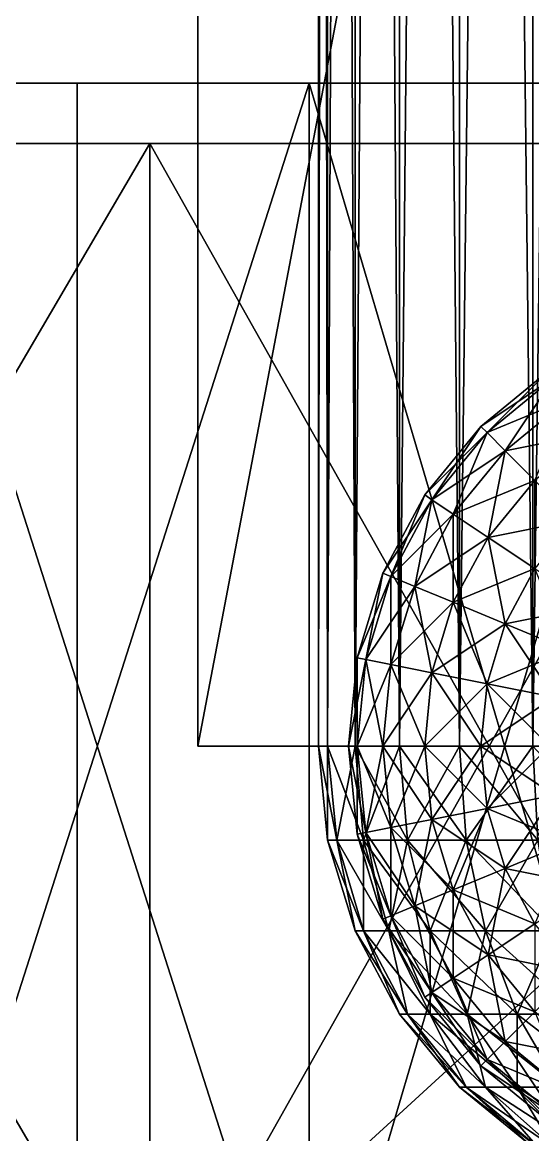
# Model space of a CAD drawing. Header units: millimetres. Extents: x -510 to 550, y -577 to 577.
# Drawn here: x 19.18 to 36.11, y -502.89 to -465.98 of the extents above; entities that cross this region are included whole.
import ezdxf

# ---------------------------------------------------------------- set-up
doc = ezdxf.new("R2010")
doc.units = ezdxf.units.MM
for name, color, linetype, true_color in [('mid_right_caster_housing', 7, 'Continuous', 0x5c6b75), ('middle_right_support_collision', 7, 'Continuous', 0x5c6b75), ('structure_right_middle_bridge', 7, 'Continuous', 0x5c6b75), ('structure_right_middle_kingpin', 7, 'Continuous', 0x5c6b75), ('wheel_mid_right_visual_0', 7, 'Continuous', 0x14171a), ('wheel_mid_right_visual_1', 7, 'Continuous', 0x7a858c)]:
    doc.layers.add(name, color=color, linetype=linetype, true_color=true_color)

msp = doc.modelspace()

# ---------------------------------------------------------------- linework, layer by layer
at = {"layer": 'mid_right_caster_housing', "true_color": 0x5c6b75}
for points in [[(21, -512, -138), (69, -468, -138), (69, -512, -138)], [(21, -512, -138), (21, -468, -138), (69, -468, -138)], [(21, -512, -82), (69, -512, -82), (69, -468, -82)], [(21, -512, -82), (69, -468, -82), (21, -468, -82)], [(69, -468, -138), (21, -468, -138), (21, -468, -82)], [(69, -468, -138), (21, -468, -82), (69, -468, -82)], [(21, -468, -138), (21, -512, -138), (21, -512, -82)], [(21, -468, -138), (21, -512, -82), (21, -468, -82)]]:
    msp.add_3dface(points, dxfattribs=at)
at = {"layer": 'middle_right_support_collision', "true_color": 0x5c6b75}
for points in [[(25, -490, -122.5), (65, -280, -122.5), (65, -490, -122.5)], [(25, -490, -122.5), (25, -280, -122.5), (65, -280, -122.5)], [(25, -490, -97.5), (65, -490, -97.5), (65, -280, -97.5)], [(25, -490, -97.5), (65, -280, -97.5), (25, -280, -97.5)], [(25, -280, -122.5), (25, -490, -122.5), (25, -490, -97.5)], [(25, -280, -122.5), (25, -490, -97.5), (25, -280, -97.5)], [(25, -490, -122.5), (65, -490, -122.5), (65, -490, -97.5)], [(25, -490, -122.5), (65, -490, -97.5), (25, -490, -97.5)]]:
    msp.add_3dface(points, dxfattribs=at)
at = {"layer": 'structure_right_middle_bridge', "true_color": 0x5c6b75}
for points in [[(29.307, -490, -113.121), (29, -490, -110), (29, -280, -110)], [(29.307, -490, -113.121), (29, -280, -110), (29.307, -280, -113.121)], [(29, -490, -110), (29.307, -490, -106.879), (29.307, -280, -106.879)], [(29, -490, -110), (29.307, -280, -106.879), (29, -280, -110)], [(30.218, -490, -116.123), (29.307, -490, -113.121), (29.307, -280, -113.121)], [(30.218, -490, -116.123), (29.307, -280, -113.121), (30.218, -280, -116.123)], [(29.307, -490, -106.879), (30.218, -490, -103.877), (30.218, -280, -103.877)], [(29.307, -490, -106.879), (30.218, -280, -103.877), (29.307, -280, -106.879)], [(31.696, -490, -118.889), (30.218, -490, -116.123), (30.218, -280, -116.123)], [(31.696, -490, -118.889), (30.218, -280, -116.123), (31.696, -280, -118.889)], [(30.218, -490, -103.877), (31.696, -490, -101.111), (31.696, -280, -101.111)], [(30.218, -490, -103.877), (31.696, -280, -101.111), (30.218, -280, -103.877)], [(33.686, -490, -121.314), (31.696, -490, -118.889), (31.696, -280, -118.889)], [(33.686, -490, -121.314), (31.696, -280, -118.889), (33.686, -280, -121.314)], [(31.696, -490, -101.111), (33.686, -490, -98.686), (33.686, -280, -98.686)], [(31.696, -490, -101.111), (33.686, -280, -98.686), (31.696, -280, -101.111)], [(36.111, -490, -123.304), (33.686, -490, -121.314), (33.686, -280, -121.314)], [(36.111, -490, -123.304), (33.686, -280, -121.314), (36.111, -280, -123.304)], [(33.686, -490, -98.686), (36.111, -490, -96.696), (36.111, -280, -96.696)], [(33.686, -490, -98.686), (36.111, -280, -96.696), (33.686, -280, -98.686)], [(38.877, -490, -124.782), (36.111, -490, -123.304), (36.111, -280, -123.304)], [(38.877, -490, -124.782), (36.111, -280, -123.304), (38.877, -280, -124.782)], [(36.111, -490, -96.696), (38.877, -490, -95.218), (38.877, -280, -95.218)], [(36.111, -490, -96.696), (38.877, -280, -95.218), (36.111, -280, -96.696)], [(29.609, -493.121, -113.061), (29.307, -493.121, -110), (29, -490, -110)], [(29.609, -493.121, -113.061), (29, -490, -110), (29.307, -490, -113.121)], [(29.307, -493.121, -110), (29.307, -490, -106.879), (29, -490, -110)], [(30.502, -493.121, -116.005), (29.609, -493.121, -113.061), (29.307, -490, -113.121)], [(30.502, -493.121, -116.005), (29.307, -490, -113.121), (30.218, -490, -116.123)], [(29.307, -493.121, -110), (29.609, -493.121, -106.939), (29.307, -490, -106.879)], [(29.609, -493.121, -106.939), (30.218, -490, -103.877), (29.307, -490, -106.879)], [(29.609, -493.121, -106.939), (30.502, -493.121, -103.995), (30.218, -490, -103.877)], [(31.952, -493.121, -118.718), (30.502, -493.121, -116.005), (30.218, -490, -116.123)], [(31.952, -493.121, -118.718), (30.218, -490, -116.123), (31.696, -490, -118.889)], [(30.502, -493.121, -103.995), (31.696, -490, -101.111), (30.218, -490, -103.877)], [(30.502, -493.121, -103.995), (31.952, -493.121, -101.282), (31.696, -490, -101.111)], [(33.904, -493.121, -121.096), (31.952, -493.121, -118.718), (31.696, -490, -118.889)], [(33.904, -493.121, -121.096), (31.696, -490, -118.889), (33.686, -490, -121.314)], [(31.952, -493.121, -101.282), (33.686, -490, -98.686), (31.696, -490, -101.111)], [(31.952, -493.121, -101.282), (33.904, -493.121, -98.904), (33.686, -490, -98.686)], [(36.282, -493.121, -123.048), (33.904, -493.121, -121.096), (33.686, -490, -121.314)], [(36.282, -493.121, -123.048), (33.686, -490, -121.314), (36.111, -490, -123.304)], [(33.904, -493.121, -98.904), (36.111, -490, -96.696), (33.686, -490, -98.686)], [(33.904, -493.121, -98.904), (36.282, -493.121, -96.952), (36.111, -490, -96.696)], [(38.995, -493.121, -124.498), (36.282, -493.121, -123.048), (36.111, -490, -123.304)], [(38.995, -493.121, -124.498), (36.111, -490, -123.304), (38.877, -490, -124.782)], [(36.282, -493.121, -96.952), (38.877, -490, -95.218), (36.111, -490, -96.696)], [(30.502, -496.123, -112.884), (30.218, -496.123, -110), (29.307, -493.121, -110)], [(30.502, -496.123, -112.884), (29.307, -493.121, -110), (29.609, -493.121, -113.061)], [(30.218, -496.123, -110), (29.609, -493.121, -106.939), (29.307, -493.121, -110)], [(31.343, -496.123, -115.657), (30.502, -496.123, -112.884), (29.609, -493.121, -113.061)], [(31.343, -496.123, -115.657), (29.609, -493.121, -113.061), (30.502, -493.121, -116.005)], [(30.218, -496.123, -110), (30.502, -496.123, -107.116), (29.609, -493.121, -106.939)], [(30.502, -496.123, -107.116), (30.502, -493.121, -103.995), (29.609, -493.121, -106.939)], [(32.709, -496.123, -118.212), (31.343, -496.123, -115.657), (30.502, -493.121, -116.005)], [(32.709, -496.123, -118.212), (30.502, -493.121, -116.005), (31.952, -493.121, -118.718)], [(30.502, -496.123, -107.116), (31.343, -496.123, -104.343), (30.502, -493.121, -103.995)], [(31.343, -496.123, -104.343), (31.952, -493.121, -101.282), (30.502, -493.121, -103.995)], [(31.343, -496.123, -104.343), (32.709, -496.123, -101.788), (31.952, -493.121, -101.282)], [(34.547, -496.123, -120.453), (32.709, -496.123, -118.212), (31.952, -493.121, -118.718)], [(34.547, -496.123, -120.453), (31.952, -493.121, -118.718), (33.904, -493.121, -121.096)], [(32.709, -496.123, -101.788), (33.904, -493.121, -98.904), (31.952, -493.121, -101.282)], [(32.709, -496.123, -101.788), (34.547, -496.123, -99.547), (33.904, -493.121, -98.904)], [(36.788, -496.123, -122.291), (34.547, -496.123, -120.453), (33.904, -493.121, -121.096)], [(36.788, -496.123, -122.291), (33.904, -493.121, -121.096), (36.282, -493.121, -123.048)], [(34.547, -496.123, -99.547), (36.282, -493.121, -96.952), (33.904, -493.121, -98.904)], [(34.547, -496.123, -99.547), (36.788, -496.123, -97.709), (36.282, -493.121, -96.952)], [(31.952, -498.889, -112.595), (31.696, -498.889, -110), (30.218, -496.123, -110)], [(31.952, -498.889, -112.595), (30.218, -496.123, -110), (30.502, -496.123, -112.884)], [(31.696, -498.889, -110), (30.502, -496.123, -107.116), (30.218, -496.123, -110)], [(32.709, -498.889, -115.091), (31.952, -498.889, -112.595), (30.502, -496.123, -112.884)], [(32.709, -498.889, -115.091), (30.502, -496.123, -112.884), (31.343, -496.123, -115.657)], [(31.696, -498.889, -110), (31.952, -498.889, -107.405), (30.502, -496.123, -107.116)], [(31.952, -498.889, -107.405), (31.343, -496.123, -104.343), (30.502, -496.123, -107.116)], [(33.939, -498.889, -117.391), (32.709, -498.889, -115.091), (31.343, -496.123, -115.657)], [(33.939, -498.889, -117.391), (31.343, -496.123, -115.657), (32.709, -496.123, -118.212)], [(31.952, -498.889, -107.405), (32.709, -498.889, -104.909), (31.343, -496.123, -104.343)], [(32.709, -498.889, -104.909), (32.709, -496.123, -101.788), (31.343, -496.123, -104.343)], [(35.593, -498.889, -119.407), (33.939, -498.889, -117.391), (32.709, -496.123, -118.212)], [(35.593, -498.889, -119.407), (32.709, -496.123, -118.212), (34.547, -496.123, -120.453)], [(32.709, -498.889, -104.909), (33.939, -498.889, -102.609), (32.709, -496.123, -101.788)], [(33.939, -498.889, -102.609), (34.547, -496.123, -99.547), (32.709, -496.123, -101.788)], [(33.939, -498.889, -102.609), (35.593, -498.889, -100.593), (34.547, -496.123, -99.547)], [(37.609, -498.889, -121.061), (35.593, -498.889, -119.407), (34.547, -496.123, -120.453)], [(37.609, -498.889, -121.061), (34.547, -496.123, -120.453), (36.788, -496.123, -122.291)], [(35.593, -498.889, -100.593), (36.788, -496.123, -97.709), (34.547, -496.123, -99.547)], [(35.593, -498.889, -100.593), (37.609, -498.889, -98.939), (36.788, -496.123, -97.709)], [(33.904, -501.314, -112.207), (33.686, -501.314, -110), (31.696, -498.889, -110)], [(33.904, -501.314, -112.207), (31.696, -498.889, -110), (31.952, -498.889, -112.595)], [(33.686, -501.314, -110), (31.952, -498.889, -107.405), (31.696, -498.889, -110)], [(34.547, -501.314, -114.33), (33.904, -501.314, -112.207), (31.952, -498.889, -112.595)], [(34.547, -501.314, -114.33), (31.952, -498.889, -112.595), (32.709, -498.889, -115.091)], [(33.686, -501.314, -110), (33.904, -501.314, -107.793), (31.952, -498.889, -107.405)], [(33.904, -501.314, -107.793), (32.709, -498.889, -104.909), (31.952, -498.889, -107.405)], [(35.593, -501.314, -116.286), (34.547, -501.314, -114.33), (32.709, -498.889, -115.091)], [(35.593, -501.314, -116.286), (32.709, -498.889, -115.091), (33.939, -498.889, -117.391)], [(33.904, -501.314, -107.793), (34.547, -501.314, -105.67), (32.709, -498.889, -104.909)], [(34.547, -501.314, -105.67), (33.939, -498.889, -102.609), (32.709, -498.889, -104.909)], [(37, -501.314, -118), (35.593, -501.314, -116.286), (33.939, -498.889, -117.391)], [(37, -501.314, -118), (33.939, -498.889, -117.391), (35.593, -498.889, -119.407)], [(34.547, -501.314, -105.67), (35.593, -501.314, -103.714), (33.939, -498.889, -102.609)], [(35.593, -501.314, -103.714), (35.593, -498.889, -100.593), (33.939, -498.889, -102.609)], [(38.714, -501.314, -119.407), (37, -501.314, -118), (35.593, -498.889, -119.407)], [(38.714, -501.314, -119.407), (35.593, -498.889, -119.407), (37.609, -498.889, -121.061)], [(35.593, -501.314, -103.714), (37, -501.314, -102), (35.593, -498.889, -100.593)], [(37, -501.314, -102), (37.609, -498.889, -98.939), (35.593, -498.889, -100.593)], [(36.282, -503.304, -111.734), (36.111, -503.304, -110), (33.686, -501.314, -110)], [(36.282, -503.304, -111.734), (33.686, -501.314, -110), (33.904, -501.314, -112.207)], [(36.111, -503.304, -110), (33.904, -501.314, -107.793), (33.686, -501.314, -110)], [(36.788, -503.304, -113.402), (36.282, -503.304, -111.734), (33.904, -501.314, -112.207)], [(36.788, -503.304, -113.402), (33.904, -501.314, -112.207), (34.547, -501.314, -114.33)], [(36.111, -503.304, -110), (36.282, -503.304, -108.266), (33.904, -501.314, -107.793)], [(36.282, -503.304, -108.266), (34.547, -501.314, -105.67), (33.904, -501.314, -107.793)], [(37.609, -503.304, -114.939), (36.788, -503.304, -113.402), (34.547, -501.314, -114.33)], [(37.609, -503.304, -114.939), (34.547, -501.314, -114.33), (35.593, -501.314, -116.286)], [(36.282, -503.304, -108.266), (36.788, -503.304, -106.598), (34.547, -501.314, -105.67)], [(36.788, -503.304, -106.598), (35.593, -501.314, -103.714), (34.547, -501.314, -105.67)], [(38.714, -503.304, -116.286), (37.609, -503.304, -114.939), (35.593, -501.314, -116.286)], [(38.714, -503.304, -116.286), (35.593, -501.314, -116.286), (37, -501.314, -118)], [(36.788, -503.304, -106.598), (37.609, -503.304, -105.061), (35.593, -501.314, -103.714)], [(37.609, -503.304, -105.061), (37, -501.314, -102), (35.593, -501.314, -103.714)]]:
    msp.add_3dface(points, dxfattribs=at)
at = {"layer": 'structure_right_middle_kingpin', "true_color": 0x5c6b75}
for points in [[(34.597, -479.597, -87.074), (36.666, -477.528, -90), (34.393, -479.393, -90)], [(34.393, -479.393, -90), (36.666, -477.528, -90), (36.666, -477.528, -145)], [(34.393, -479.393, -90), (36.666, -477.528, -145), (34.393, -479.393, -145)], [(34.393, -479.393, -145), (36.666, -477.528, -145), (36.827, -477.768, -147.926)], [(34.597, -479.597, -87.074), (36.827, -477.768, -87.074), (36.666, -477.528, -90)], [(34.393, -479.393, -145), (36.827, -477.768, -147.926), (34.597, -479.597, -147.926)], [(35.201, -480.201, -84.26), (36.827, -477.768, -87.074), (34.597, -479.597, -87.074)], [(34.597, -479.597, -147.926), (36.827, -477.768, -147.926), (37.301, -478.477, -150.74)], [(35.201, -480.201, -84.26), (37.301, -478.477, -84.26), (36.827, -477.768, -87.074)], [(34.597, -479.597, -147.926), (37.301, -478.477, -150.74), (35.201, -480.201, -150.74)], [(36.181, -481.181, -81.666), (37.301, -478.477, -84.26), (35.201, -480.201, -84.26)], [(35.201, -480.201, -150.74), (37.301, -478.477, -150.74), (38.071, -479.63, -153.334)], [(32.768, -481.827, -87.074), (34.393, -479.393, -90), (32.528, -481.666, -90)], [(32.528, -481.666, -90), (34.393, -479.393, -90), (34.393, -479.393, -145)], [(32.528, -481.666, -90), (34.393, -479.393, -145), (32.528, -481.666, -145)], [(32.528, -481.666, -145), (34.393, -479.393, -145), (34.597, -479.597, -147.926)], [(32.768, -481.827, -87.074), (34.597, -479.597, -87.074), (34.393, -479.393, -90)], [(32.528, -481.666, -145), (34.597, -479.597, -147.926), (32.768, -481.827, -147.926)], [(33.477, -482.301, -84.26), (34.597, -479.597, -87.074), (32.768, -481.827, -87.074)], [(32.768, -481.827, -147.926), (34.597, -479.597, -147.926), (35.201, -480.201, -150.74)], [(33.477, -482.301, -84.26), (35.201, -480.201, -84.26), (34.597, -479.597, -87.074)], [(35.201, -480.201, -150.74), (38.071, -479.63, -153.334), (36.181, -481.181, -153.334)], [(32.768, -481.827, -147.926), (35.201, -480.201, -150.74), (33.477, -482.301, -150.74)], [(34.63, -483.071, -81.666), (35.201, -480.201, -84.26), (33.477, -482.301, -84.26)], [(33.477, -482.301, -150.74), (35.201, -480.201, -150.74), (36.181, -481.181, -153.334)], [(34.63, -483.071, -81.666), (36.181, -481.181, -81.666), (35.201, -480.201, -84.26)], [(33.477, -482.301, -150.74), (36.181, -481.181, -153.334), (34.63, -483.071, -153.334)], [(36.181, -484.107, -79.393), (36.181, -481.181, -81.666), (34.63, -483.071, -81.666)], [(34.63, -483.071, -153.334), (36.181, -481.181, -153.334), (37.5, -482.5, -155.607)], [(31.408, -484.37, -87.074), (32.528, -481.666, -90), (31.142, -484.26, -90)], [(31.142, -484.26, -90), (32.528, -481.666, -90), (32.528, -481.666, -145)], [(31.142, -484.26, -90), (32.528, -481.666, -145), (31.142, -484.26, -145)], [(31.142, -484.26, -145), (32.528, -481.666, -145), (32.768, -481.827, -147.926)], [(31.408, -484.37, -87.074), (32.768, -481.827, -87.074), (32.528, -481.666, -90)], [(31.142, -484.26, -145), (32.768, -481.827, -147.926), (31.408, -484.37, -147.926)], [(32.197, -484.697, -84.26), (32.768, -481.827, -87.074), (31.408, -484.37, -87.074)], [(31.408, -484.37, -147.926), (32.768, -481.827, -147.926), (33.477, -482.301, -150.74)], [(32.197, -484.697, -84.26), (33.477, -482.301, -84.26), (32.768, -481.827, -87.074)], [(31.408, -484.37, -147.926), (33.477, -482.301, -150.74), (32.197, -484.697, -150.74)], [(33.477, -485.227, -81.666), (33.477, -482.301, -84.26), (32.197, -484.697, -84.26)], [(32.197, -484.697, -150.74), (33.477, -482.301, -150.74), (34.63, -483.071, -153.334)], [(33.477, -485.227, -81.666), (34.63, -483.071, -81.666), (33.477, -482.301, -84.26)], [(34.63, -483.071, -153.334), (37.5, -482.5, -155.607), (36.181, -484.107, -155.607)], [(32.197, -484.697, -150.74), (34.63, -483.071, -153.334), (33.477, -485.227, -153.334)], [(35.201, -485.941, -79.393), (34.63, -483.071, -81.666), (33.477, -485.227, -81.666)], [(33.477, -485.227, -153.334), (34.63, -483.071, -153.334), (36.181, -484.107, -155.607)], [(35.201, -485.941, -79.393), (36.181, -484.107, -79.393), (34.63, -483.071, -81.666)], [(30.571, -487.13, -87.074), (31.142, -484.26, -90), (30.288, -487.074, -90)], [(30.288, -487.074, -90), (31.142, -484.26, -90), (31.142, -484.26, -145)], [(30.288, -487.074, -90), (31.142, -484.26, -145), (30.288, -487.074, -145)], [(30.288, -487.074, -145), (31.142, -484.26, -145), (31.408, -484.37, -147.926)], [(30.571, -487.13, -87.074), (31.408, -484.37, -87.074), (31.142, -484.26, -90)], [(33.477, -485.227, -153.334), (36.181, -484.107, -155.607), (35.201, -485.941, -155.607)], [(37.301, -486.811, -77.528), (36.181, -484.107, -79.393), (35.201, -485.941, -79.393)], [(35.201, -485.941, -155.607), (36.181, -484.107, -155.607), (38.071, -485.37, -157.472)], [(30.288, -487.074, -145), (31.408, -484.37, -147.926), (30.571, -487.13, -147.926)], [(31.408, -487.296, -84.26), (31.408, -484.37, -87.074), (30.571, -487.13, -87.074)], [(30.571, -487.13, -147.926), (31.408, -484.37, -147.926), (32.197, -484.697, -150.74)], [(30.571, -487.13, -147.926), (32.197, -484.697, -150.74), (31.408, -487.296, -150.74)], [(31.408, -487.296, -84.26), (32.197, -484.697, -84.26), (31.408, -484.37, -87.074)], [(32.768, -487.567, -81.666), (32.197, -484.697, -84.26), (31.408, -487.296, -84.26)], [(31.408, -487.296, -150.74), (32.197, -484.697, -150.74), (33.477, -485.227, -153.334)], [(32.768, -487.567, -81.666), (33.477, -485.227, -81.666), (32.197, -484.697, -84.26)], [(31.408, -487.296, -150.74), (33.477, -485.227, -153.334), (32.768, -487.567, -153.334)], [(34.597, -487.931, -79.393), (33.477, -485.227, -81.666), (32.768, -487.567, -81.666)], [(32.768, -487.567, -153.334), (33.477, -485.227, -153.334), (35.201, -485.941, -155.607)], [(34.597, -487.931, -79.393), (35.201, -485.941, -79.393), (33.477, -485.227, -81.666)], [(35.201, -485.941, -155.607), (38.071, -485.37, -157.472), (37.301, -486.811, -157.472)], [(32.768, -487.567, -153.334), (35.201, -485.941, -155.607), (34.597, -487.931, -155.607)], [(36.827, -488.374, -77.528), (35.201, -485.941, -79.393), (34.597, -487.931, -79.393)], [(34.597, -487.931, -155.607), (35.201, -485.941, -155.607), (37.301, -486.811, -157.472)], [(36.827, -488.374, -77.528), (37.301, -486.811, -77.528), (35.201, -485.941, -79.393)], [(34.597, -487.931, -155.607), (37.301, -486.811, -157.472), (36.827, -488.374, -157.472)], [(30.288, -490, -87.074), (30.288, -487.074, -90), (30, -490, -90)], [(30, -490, -90), (30.288, -487.074, -90), (30.288, -487.074, -145)], [(30, -490, -90), (30.288, -487.074, -145), (30, -490, -145)], [(30, -490, -145), (30.288, -487.074, -145), (30.571, -487.13, -147.926)], [(30, -490, -145), (30.571, -487.13, -147.926), (30.288, -490, -147.926)], [(30.288, -490, -87.074), (30.571, -487.13, -87.074), (30.288, -487.074, -90)], [(31.142, -490, -84.26), (30.571, -487.13, -87.074), (30.288, -490, -87.074)], [(30.288, -490, -147.926), (30.571, -487.13, -147.926), (31.408, -487.296, -150.74)], [(31.142, -490, -84.26), (31.408, -487.296, -84.26), (30.571, -487.13, -87.074)], [(30.288, -490, -147.926), (31.408, -487.296, -150.74), (31.142, -490, -150.74)], [(32.528, -490, -81.666), (31.408, -487.296, -84.26), (31.142, -490, -84.26)], [(31.142, -490, -150.74), (31.408, -487.296, -150.74), (32.768, -487.567, -153.334)], [(31.142, -490, -150.74), (32.768, -487.567, -153.334), (32.528, -490, -153.334)], [(32.528, -490, -81.666), (32.768, -487.567, -81.666), (31.408, -487.296, -84.26)], [(34.393, -490, -79.393), (32.768, -487.567, -81.666), (32.528, -490, -81.666)], [(32.528, -490, -153.334), (32.768, -487.567, -153.334), (34.597, -487.931, -155.607)], [(34.393, -490, -79.393), (34.597, -487.931, -79.393), (32.768, -487.567, -81.666)], [(32.528, -490, -153.334), (34.597, -487.931, -155.607), (34.393, -490, -155.607)], [(36.666, -490, -77.528), (34.597, -487.931, -79.393), (34.393, -490, -79.393)], [(34.393, -490, -155.607), (34.597, -487.931, -155.607), (36.827, -488.374, -157.472)], [(36.666, -490, -77.528), (36.827, -488.374, -77.528), (34.597, -487.931, -79.393)], [(34.393, -490, -155.607), (36.827, -488.374, -157.472), (36.666, -490, -157.472)], [(30.571, -492.87, -87.074), (30.288, -490, -87.074), (30, -490, -90)], [(30.571, -492.87, -87.074), (30, -490, -90), (30.288, -492.926, -90)], [(30.288, -492.926, -90), (30, -490, -90), (30, -490, -145)], [(30.288, -492.926, -90), (30, -490, -145), (30.288, -492.926, -145)], [(30.288, -492.926, -145), (30, -490, -145), (30.288, -490, -147.926)], [(31.408, -492.704, -84.26), (31.142, -490, -84.26), (30.288, -490, -87.074)], [(31.408, -492.704, -84.26), (30.288, -490, -87.074), (30.571, -492.87, -87.074)], [(30.288, -492.926, -145), (30.288, -490, -147.926), (30.571, -492.87, -147.926)], [(30.571, -492.87, -147.926), (30.288, -490, -147.926), (31.142, -490, -150.74)], [(30.571, -492.87, -147.926), (31.142, -490, -150.74), (31.408, -492.704, -150.74)], [(32.768, -492.433, -81.666), (32.528, -490, -81.666), (31.142, -490, -84.26)], [(32.768, -492.433, -81.666), (31.142, -490, -84.26), (31.408, -492.704, -84.26)], [(31.408, -492.704, -150.74), (31.142, -490, -150.74), (32.528, -490, -153.334)], [(31.408, -492.704, -150.74), (32.528, -490, -153.334), (32.768, -492.433, -153.334)], [(34.597, -492.069, -79.393), (34.393, -490, -79.393), (32.528, -490, -81.666)], [(34.597, -492.069, -79.393), (32.528, -490, -81.666), (32.768, -492.433, -81.666)], [(32.768, -492.433, -153.334), (32.528, -490, -153.334), (34.393, -490, -155.607)], [(32.768, -492.433, -153.334), (34.393, -490, -155.607), (34.597, -492.069, -155.607)], [(36.827, -491.626, -77.528), (36.666, -490, -77.528), (34.393, -490, -79.393)], [(36.827, -491.626, -77.528), (34.393, -490, -79.393), (34.597, -492.069, -79.393)], [(34.597, -492.069, -155.607), (34.393, -490, -155.607), (36.666, -490, -157.472)], [(34.597, -492.069, -155.607), (36.666, -490, -157.472), (36.827, -491.626, -157.472)], [(37.301, -493.189, -77.528), (36.827, -491.626, -77.528), (34.597, -492.069, -79.393)], [(35.201, -494.059, -155.607), (34.597, -492.069, -155.607), (36.827, -491.626, -157.472)], [(35.201, -494.059, -155.607), (36.827, -491.626, -157.472), (37.301, -493.189, -157.472)], [(35.201, -494.059, -79.393), (34.597, -492.069, -79.393), (32.768, -492.433, -81.666)], [(33.477, -494.773, -153.334), (32.768, -492.433, -153.334), (34.597, -492.069, -155.607)], [(33.477, -494.773, -153.334), (34.597, -492.069, -155.607), (35.201, -494.059, -155.607)], [(37.301, -493.189, -77.528), (34.597, -492.069, -79.393), (35.201, -494.059, -79.393)], [(33.477, -494.773, -81.666), (32.768, -492.433, -81.666), (31.408, -492.704, -84.26)], [(32.197, -495.303, -150.74), (31.408, -492.704, -150.74), (32.768, -492.433, -153.334)], [(32.197, -495.303, -150.74), (32.768, -492.433, -153.334), (33.477, -494.773, -153.334)], [(35.201, -494.059, -79.393), (32.768, -492.433, -81.666), (33.477, -494.773, -81.666)], [(32.197, -495.303, -84.26), (31.408, -492.704, -84.26), (30.571, -492.87, -87.074)], [(31.408, -495.63, -147.926), (30.571, -492.87, -147.926), (31.408, -492.704, -150.74)], [(33.477, -494.773, -81.666), (31.408, -492.704, -84.26), (32.197, -495.303, -84.26)], [(31.408, -495.63, -147.926), (31.408, -492.704, -150.74), (32.197, -495.303, -150.74)], [(31.408, -495.63, -87.074), (30.571, -492.87, -87.074), (30.288, -492.926, -90)], [(31.142, -495.74, -145), (30.288, -492.926, -145), (30.571, -492.87, -147.926)], [(31.408, -495.63, -87.074), (30.288, -492.926, -90), (31.142, -495.74, -90)], [(31.142, -495.74, -90), (30.288, -492.926, -90), (30.288, -492.926, -145)], [(31.142, -495.74, -90), (30.288, -492.926, -145), (31.142, -495.74, -145)], [(32.197, -495.303, -84.26), (30.571, -492.87, -87.074), (31.408, -495.63, -87.074)], [(31.142, -495.74, -145), (30.571, -492.87, -147.926), (31.408, -495.63, -147.926)], [(38.071, -494.63, -77.528), (37.301, -493.189, -77.528), (35.201, -494.059, -79.393)], [(36.181, -495.893, -155.607), (35.201, -494.059, -155.607), (37.301, -493.189, -157.472)], [(36.181, -495.893, -79.393), (35.201, -494.059, -79.393), (33.477, -494.773, -81.666)], [(34.63, -496.929, -153.334), (33.477, -494.773, -153.334), (35.201, -494.059, -155.607)], [(34.63, -496.929, -153.334), (35.201, -494.059, -155.607), (36.181, -495.893, -155.607)], [(38.071, -494.63, -77.528), (35.201, -494.059, -79.393), (36.181, -495.893, -79.393)], [(34.63, -496.929, -81.666), (33.477, -494.773, -81.666), (32.197, -495.303, -84.26)], [(33.477, -497.699, -150.74), (32.197, -495.303, -150.74), (33.477, -494.773, -153.334)], [(36.181, -495.893, -79.393), (33.477, -494.773, -81.666), (34.63, -496.929, -81.666)], [(33.477, -497.699, -150.74), (33.477, -494.773, -153.334), (34.63, -496.929, -153.334)], [(33.477, -497.699, -84.26), (32.197, -495.303, -84.26), (31.408, -495.63, -87.074)], [(32.768, -498.173, -147.926), (31.408, -495.63, -147.926), (32.197, -495.303, -150.74)], [(34.63, -496.929, -81.666), (32.197, -495.303, -84.26), (33.477, -497.699, -84.26)], [(32.768, -498.173, -147.926), (32.197, -495.303, -150.74), (33.477, -497.699, -150.74)], [(32.768, -498.173, -87.074), (31.408, -495.63, -87.074), (31.142, -495.74, -90)], [(32.528, -498.334, -145), (31.142, -495.74, -145), (31.408, -495.63, -147.926)], [(32.768, -498.173, -87.074), (31.142, -495.74, -90), (32.528, -498.334, -90)], [(32.528, -498.334, -90), (31.142, -495.74, -90), (31.142, -495.74, -145)], [(32.528, -498.334, -90), (31.142, -495.74, -145), (32.528, -498.334, -145)], [(33.477, -497.699, -84.26), (31.408, -495.63, -87.074), (32.768, -498.173, -87.074)], [(32.528, -498.334, -145), (31.408, -495.63, -147.926), (32.768, -498.173, -147.926)], [(37.5, -497.5, -79.393), (36.181, -495.893, -79.393), (34.63, -496.929, -81.666)], [(36.181, -498.819, -153.334), (34.63, -496.929, -153.334), (36.181, -495.893, -155.607)], [(36.181, -498.819, -81.666), (34.63, -496.929, -81.666), (33.477, -497.699, -84.26)], [(35.201, -499.799, -150.74), (33.477, -497.699, -150.74), (34.63, -496.929, -153.334)], [(37.5, -497.5, -79.393), (34.63, -496.929, -81.666), (36.181, -498.819, -81.666)], [(35.201, -499.799, -150.74), (34.63, -496.929, -153.334), (36.181, -498.819, -153.334)], [(35.201, -499.799, -84.26), (33.477, -497.699, -84.26), (32.768, -498.173, -87.074)], [(34.597, -500.403, -147.926), (32.768, -498.173, -147.926), (33.477, -497.699, -150.74)], [(36.181, -498.819, -81.666), (33.477, -497.699, -84.26), (35.201, -499.799, -84.26)], [(34.597, -500.403, -147.926), (33.477, -497.699, -150.74), (35.201, -499.799, -150.74)], [(34.597, -500.403, -87.074), (32.768, -498.173, -87.074), (32.528, -498.334, -90)], [(34.393, -500.607, -145), (32.528, -498.334, -145), (32.768, -498.173, -147.926)], [(34.597, -500.403, -87.074), (32.528, -498.334, -90), (34.393, -500.607, -90)], [(34.393, -500.607, -90), (32.528, -498.334, -90), (32.528, -498.334, -145)], [(34.393, -500.607, -90), (32.528, -498.334, -145), (34.393, -500.607, -145)], [(35.201, -499.799, -84.26), (32.768, -498.173, -87.074), (34.597, -500.403, -87.074)], [(34.393, -500.607, -145), (32.768, -498.173, -147.926), (34.597, -500.403, -147.926)], [(38.071, -500.37, -81.666), (36.181, -498.819, -81.666), (35.201, -499.799, -84.26)], [(37.301, -501.523, -150.74), (35.201, -499.799, -150.74), (36.181, -498.819, -153.334)], [(37.301, -501.523, -84.26), (35.201, -499.799, -84.26), (34.597, -500.403, -87.074)], [(36.827, -502.232, -147.926), (34.597, -500.403, -147.926), (35.201, -499.799, -150.74)], [(38.071, -500.37, -81.666), (35.201, -499.799, -84.26), (37.301, -501.523, -84.26)], [(36.827, -502.232, -147.926), (35.201, -499.799, -150.74), (37.301, -501.523, -150.74)], [(36.827, -502.232, -87.074), (34.597, -500.403, -87.074), (34.393, -500.607, -90)], [(36.666, -502.472, -145), (34.393, -500.607, -145), (34.597, -500.403, -147.926)], [(37.301, -501.523, -84.26), (34.597, -500.403, -87.074), (36.827, -502.232, -87.074)], [(36.666, -502.472, -145), (34.597, -500.403, -147.926), (36.827, -502.232, -147.926)], [(36.827, -502.232, -87.074), (34.393, -500.607, -90), (36.666, -502.472, -90)], [(36.666, -502.472, -90), (34.393, -500.607, -90), (34.393, -500.607, -145)], [(36.666, -502.472, -90), (34.393, -500.607, -145), (36.666, -502.472, -145)]]:
    msp.add_3dface(points, dxfattribs=at)
at = {"layer": 'wheel_mid_right_visual_0', "true_color": 0x14171a}
for points in [[(0, -470, -280), (117.694, -470, -256.589), (120, -470, -280)], [(0, -470, -280), (110.866, -470, -234.078), (117.694, -470, -256.589)], [(0, -470, -280), (99.776, -470, -213.331), (110.866, -470, -234.078)], [(0, -470, -280), (84.853, -470, -195.147), (99.776, -470, -213.331)], [(0, -470, -280), (66.668, -470, -180.224), (84.853, -470, -195.147)], [(0, -470, -280), (45.922, -470, -169.134), (66.668, -470, -180.224)], [(0, -470, -280), (23.411, -470, -162.306), (45.922, -470, -169.134)], [(0, -470, -280), (0, -470, -160), (23.411, -470, -162.306)], [(0, -470, -280), (23.411, -470, -397.694), (0, -470, -400)], [(0, -470, -280), (45.922, -470, -390.865), (23.411, -470, -397.694)], [(0, -470, -280), (66.668, -470, -379.776), (45.922, -470, -390.865)], [(0, -470, -280), (84.853, -470, -364.853), (66.668, -470, -379.776)], [(0, -470, -280), (99.776, -470, -346.668), (84.853, -470, -364.853)], [(0, -470, -280), (110.866, -470, -325.922), (99.776, -470, -346.668)], [(0, -470, -280), (117.694, -470, -303.411), (110.866, -470, -325.922)], [(0, -470, -280), (120, -470, -280), (117.694, -470, -303.411)], [(23.411, -470, -162.306), (0, -470, -160), (0, -510, -160)], [(23.411, -470, -162.306), (0, -510, -160), (23.411, -510, -162.306)], [(0, -470, -400), (23.411, -470, -397.694), (23.411, -510, -397.694)], [(0, -470, -400), (23.411, -510, -397.694), (0, -510, -400)], [(45.922, -470, -169.134), (23.411, -470, -162.306), (23.411, -510, -162.306)], [(45.922, -470, -169.134), (23.411, -510, -162.306), (45.922, -510, -169.135)], [(23.411, -470, -397.694), (45.922, -470, -390.865), (45.922, -510, -390.866)], [(23.411, -470, -397.694), (45.922, -510, -390.866), (23.411, -510, -397.694)]]:
    msp.add_3dface(points, dxfattribs=at)
at = {"layer": 'wheel_mid_right_visual_1', "true_color": 0x7a858c}
for points in [[(0, -468, -280), (73.559, -468, -265.368), (75, -468, -280)], [(0, -468, -280), (69.291, -468, -251.299), (73.559, -468, -265.368)], [(0, -468, -280), (62.36, -468, -238.332), (69.291, -468, -251.299)], [(0, -468, -280), (53.033, -468, -226.967), (62.36, -468, -238.332)], [(0, -468, -280), (41.668, -468, -217.64), (53.033, -468, -226.967)], [(0, -468, -280), (28.701, -468, -210.709), (41.668, -468, -217.64)], [(0, -468, -280), (14.632, -468, -206.441), (28.701, -468, -210.709)], [(0, -468, -280), (28.701, -468, -349.291), (14.632, -468, -353.559)], [(0, -468, -280), (41.668, -468, -342.36), (28.701, -468, -349.291)], [(0, -468, -280), (53.033, -468, -333.033), (41.668, -468, -342.36)], [(0, -468, -280), (62.36, -468, -321.668), (53.033, -468, -333.033)], [(0, -468, -280), (69.291, -468, -308.701), (62.36, -468, -321.668)], [(0, -468, -280), (73.559, -468, -294.632), (69.291, -468, -308.701)], [(0, -468, -280), (75, -468, -280), (73.559, -468, -294.632)], [(28.701, -468, -210.709), (14.632, -468, -206.441), (14.632, -512, -206.441)], [(28.701, -468, -210.709), (14.632, -512, -206.441), (28.701, -512, -210.709)], [(14.632, -468, -353.559), (28.701, -468, -349.291), (28.701, -512, -349.291)], [(14.632, -468, -353.559), (28.701, -512, -349.291), (14.632, -512, -353.559)], [(41.668, -468, -217.64), (28.701, -468, -210.709), (28.701, -512, -210.709)], [(41.668, -468, -217.64), (28.701, -512, -210.709), (41.668, -512, -217.64)], [(28.701, -468, -349.291), (41.668, -468, -342.36), (41.668, -512, -342.36)], [(28.701, -468, -349.291), (41.668, -512, -342.36), (28.701, -512, -349.291)]]:
    msp.add_3dface(points, dxfattribs=at)

doc.saveas('drawing.dxf')
